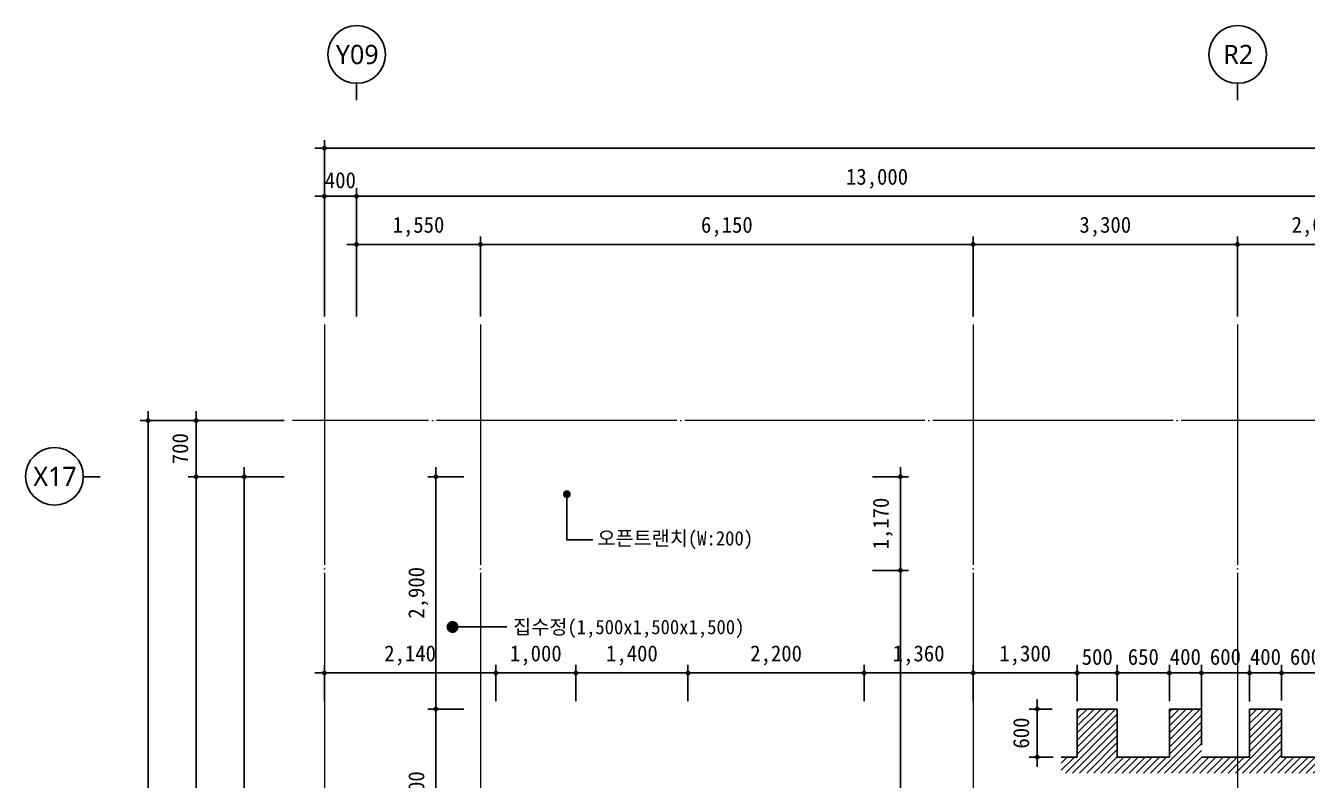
# Model space of a CAD drawing. Header units: inches. Extents: x 2004 to 150234, y 6875187 to 6994525.
# Drawn here: x 102229 to 118232, y 6985105 to 6994525 of the extents above; entities that cross this region are included whole.
import ezdxf
from ezdxf.enums import TextEntityAlignment as Align

# ---------------------------------------------------------------- set-up
doc = ezdxf.new("R2010")
doc.units = ezdxf.units.IN
doc.header["$MEASUREMENT"] = 0
doc.linetypes.add('CEN', pattern=[62, 60, -1, 0, -1])
doc.layers.get('0').update_dxf_attribs({"linetype": 'CONTINUOUS'})
for name, color, linetype, lineweight in [('A-AXIS-BUBL', 7, 'CONTINUOUS', 25), ('A-AXIS-LINE', 1, 'CEN', 15), ('A-DIMS', 7, 'CONTINUOUS', 25), ('A-MKXS-LEAD', 7, 'CONTINUOUS', 25), ('A-XXXX-SYMB', 7, 'CONTINUOUS', 25), ('A-XXXX-TXT2', 3, 'CONTINUOUS', 25)]:
    doc.layers.add(name, color=color, linetype=linetype, lineweight=lineweight)
doc.styles.add('HY울릉도L', font='H2GTRE.TTF')
doc.styles.add('돋움체', font='')
doc.styles.add('맑은고딕', font='malgun.ttf')
doc.styles.get('돋움체').set_extended_font_data('DotumChe')
doc.dimstyles.new('CDIM', dxfattribs={"dimtxt": 2, "dimasz": 0.6, "dimexe": 1, "dimexo": 1, "dimgap": 1, "dimtad": 1, "dimdec": 0, "dimrnd": 0.5, "dimzin": 0, "dimdsep": 32, "dimlunit": 6, "dimtxsty": 'HY울릉도L', "dimblk1": '_CIDOT', "dimblk2": '_CIDOT', "dimsah": 1, "dimcen": 4.5, "dimclrd": 2, "dimclre": 2, "dimclrt": 7, "dimadec": 0, "dimazin": 0, "dimtfac": 1, "dimtdec": 0, "dimtix": 1, "dimtmove": 2, "dimatfit": 1, "dimldrblk": '_CIDOT', "dimfxl": 1, "dimtolj": 1, "dimtzin": 0, "dimlwd": -1, "dimarcsym": 0})

# ---------------------------------------------------------------- blocks, each defined once
blk = doc.blocks.new('_CIDOT')
at = {"color": 0, "linetype": 'ByBlock'}
blk.add_line((2, 0), (-1, 0), dxfattribs=at)
at = {"color": 0, "linetype": 'ByBlock', "const_width": 0.5}
blk.add_lwpolyline([(-0.25, 0, 1), (0.25, 0, 1)], format="xyb", close=True, dxfattribs=at)
blk = doc.blocks.new('*D126')
at = {"layer": 'A-DIMS', "lineweight": -2, "transparency": 16777216}
for p, q in [((105459, 6989595), (103659, 6989595)), ((105459, 6972095), (103659, 6972095))]:
    blk.add_line(p, q, dxfattribs=at)
at = {"layer": 'A-DIMS', "transparency": 16777216}
blk.add_line((103759, 6972155), (103759, 6989535), dxfattribs=at)
at = {"layer": 'A-DIMS', "transparency": 16777216, "xscale": 60, "yscale": 60, "zscale": 60}
for p, rotation in [((103759, 6989595), 90), ((103759, 6972095), 270)]:
    blk.add_blockref('_CIDOT', p, dxfattribs=dict(at, rotation=rotation))
at = {"layer": 'A-DIMS', "color": 3, "transparency": 16777216, "insert": (103540, 6980845), "char_height": 200, "attachment_point": 5, "rotation": 90, "style": '돋움체'}
blk.add_mtext('\\A1;17,500', dxfattribs=at)
blk = doc.blocks.new('*D128')
at = {"layer": 'A-DIMS', "lineweight": -2, "transparency": 16777216}
for p, q in [((105459, 6988895), (104259, 6988895)), ((105459, 6977895), (104259, 6977895))]:
    blk.add_line(p, q, dxfattribs=at)
at = {"layer": 'A-DIMS', "transparency": 16777216}
blk.add_line((104359, 6988835), (104359, 6977955), dxfattribs=at)
at = {"layer": 'A-DIMS', "transparency": 16777216, "xscale": 60, "yscale": 60, "zscale": 60}
for p, rotation in [((104359, 6988895), 90), ((104359, 6977895), 270)]:
    blk.add_blockref('_CIDOT', p, dxfattribs=dict(at, rotation=rotation))
at = {"layer": 'A-DIMS', "color": 3, "transparency": 16777216, "insert": (104140, 6983395), "char_height": 200, "attachment_point": 5, "rotation": 90, "style": '돋움체'}
blk.add_mtext('\\A1;11,000', dxfattribs=at)
blk = doc.blocks.new('*D130')
at = {"layer": 'A-DIMS', "lineweight": -2, "transparency": 16777216}
for p, q in [((105459, 6988895), (104859, 6988895)), ((105459, 6979495), (104859, 6979495))]:
    blk.add_line(p, q, dxfattribs=at)
at = {"layer": 'A-DIMS', "transparency": 16777216}
blk.add_line((104959, 6988835), (104959, 6979555), dxfattribs=at)
at = {"layer": 'A-DIMS', "transparency": 16777216, "xscale": 60, "yscale": 60, "zscale": 60}
for p, rotation in [((104959, 6988895), 90), ((104959, 6979495), 270)]:
    blk.add_blockref('_CIDOT', p, dxfattribs=dict(at, rotation=rotation))
at = {"layer": 'A-DIMS', "color": 3, "transparency": 16777216, "insert": (104740, 6984195), "char_height": 200, "attachment_point": 5, "rotation": 90, "style": '돋움체'}
blk.add_mtext('\\A1;9,400', dxfattribs=at)
blk = doc.blocks.new('*D134')
at = {"layer": 'A-DIMS', "lineweight": -2, "transparency": 16777216}
for p, q in [((105959, 6990895), (105959, 6993095)), ((144059, 6990895), (144059, 6993095))]:
    blk.add_line(p, q, dxfattribs=at)
at = {"layer": 'A-DIMS', "transparency": 16777216}
blk.add_line((106019, 6992995), (143999, 6992995), dxfattribs=at)
at = {"layer": 'A-DIMS', "transparency": 16777216, "xscale": 60, "yscale": 60, "zscale": 60, "rotation": 180}
blk.add_blockref('_CIDOT', (105959, 6992995), dxfattribs=at)
at = {"layer": 'A-DIMS', "transparency": 16777216, "xscale": 60, "yscale": 60, "zscale": 60}
blk.add_blockref('_CIDOT', (144059, 6992995), dxfattribs=at)
at = {"layer": 'A-DIMS', "color": 3, "transparency": 16777216, "insert": (125009, 6993214), "char_height": 200, "attachment_point": 5, "style": '돋움체'}
blk.add_mtext('\\A1;38,100', dxfattribs=at)
blk = doc.blocks.new('*D131')
at = {"layer": 'A-DIMS', "transparency": 16777216}
for p, q in [((105899, 6992395), (105839, 6992395)), ((105959, 6992395), (106359, 6992395)), ((106419, 6992395), (106479, 6992395))]:
    blk.add_line(p, q, dxfattribs=at)
at = {"layer": 'A-DIMS', "lineweight": -2, "transparency": 16777216}
for p, q in [((105959, 6990895), (105959, 6992495)), ((106359, 6990895), (106359, 6992495))]:
    blk.add_line(p, q, dxfattribs=at)
at = {"layer": 'A-DIMS', "transparency": 16777216, "xscale": 60, "yscale": 60, "zscale": 60}
blk.add_blockref('_CIDOT', (105959, 6992395), dxfattribs=at)
at = {"layer": 'A-DIMS', "transparency": 16777216, "xscale": 60, "yscale": 60, "zscale": 60, "rotation": 180}
blk.add_blockref('_CIDOT', (106359, 6992395), dxfattribs=at)
at = {"layer": 'A-DIMS', "color": 3, "transparency": 16777216, "insert": (106159, 6992595), "char_height": 200, "attachment_point": 5, "style": '돋움체'}
blk.add_mtext('\\A1;400', dxfattribs=at)
blk = doc.blocks.new('*D132')
at = {"layer": 'A-DIMS', "lineweight": -2, "transparency": 16777216}
for p, q in [((117359, 6990895), (117359, 6991895)), ((119359, 6990895), (119359, 6991895))]:
    blk.add_line(p, q, dxfattribs=at)
at = {"layer": 'A-DIMS', "transparency": 16777216}
blk.add_line((117419, 6991795), (119299, 6991795), dxfattribs=at)
at = {"layer": 'A-DIMS', "transparency": 16777216, "xscale": 60, "yscale": 60, "zscale": 60, "rotation": 180}
blk.add_blockref('_CIDOT', (117359, 6991795), dxfattribs=at)
at = {"layer": 'A-DIMS', "transparency": 16777216, "xscale": 60, "yscale": 60, "zscale": 60}
blk.add_blockref('_CIDOT', (119359, 6991795), dxfattribs=at)
at = {"layer": 'A-DIMS', "color": 3, "transparency": 16777216, "insert": (118359, 6992014), "char_height": 200, "attachment_point": 5, "style": '돋움체'}
blk.add_mtext('\\A1;2,000', dxfattribs=at)
blk = doc.blocks.new('*D133')
at = {"layer": 'A-DIMS', "lineweight": -2, "transparency": 16777216}
for p, q in [((106359, 6990895), (106359, 6992495)), ((119359, 6990895), (119359, 6992495))]:
    blk.add_line(p, q, dxfattribs=at)
at = {"layer": 'A-DIMS', "transparency": 16777216}
blk.add_line((119299, 6992395), (106419, 6992395), dxfattribs=at)
at = {"layer": 'A-DIMS', "transparency": 16777216, "xscale": 60, "yscale": 60, "zscale": 60, "rotation": 180}
blk.add_blockref('_CIDOT', (106359, 6992395), dxfattribs=at)
at = {"layer": 'A-DIMS', "transparency": 16777216, "xscale": 60, "yscale": 60, "zscale": 60}
blk.add_blockref('_CIDOT', (119359, 6992395), dxfattribs=at)
at = {"layer": 'A-DIMS', "color": 3, "transparency": 16777216, "insert": (112859, 6992614), "char_height": 200, "attachment_point": 5, "style": '돋움체'}
blk.add_mtext('\\A1;13,000', dxfattribs=at)
blk = doc.blocks.new('*D143')
at = {"layer": 'A-DIMS', "lineweight": -2, "transparency": 16777216}
for p, q in [((114059, 6990895), (114059, 6991895)), ((117359, 6990895), (117359, 6991895))]:
    blk.add_line(p, q, dxfattribs=at)
at = {"layer": 'A-DIMS', "transparency": 16777216}
blk.add_line((117299, 6991795), (114119, 6991795), dxfattribs=at)
at = {"layer": 'A-DIMS', "transparency": 16777216, "xscale": 60, "yscale": 60, "zscale": 60, "rotation": 180}
blk.add_blockref('_CIDOT', (114059, 6991795), dxfattribs=at)
at = {"layer": 'A-DIMS', "transparency": 16777216, "xscale": 60, "yscale": 60, "zscale": 60}
blk.add_blockref('_CIDOT', (117359, 6991795), dxfattribs=at)
at = {"layer": 'A-DIMS', "color": 3, "transparency": 16777216, "insert": (115709, 6992014), "char_height": 200, "attachment_point": 5, "style": '돋움체'}
blk.add_mtext('\\A1;3,300', dxfattribs=at)
blk = doc.blocks.new('*D144')
at = {"layer": 'A-DIMS', "lineweight": -2, "transparency": 16777216}
for p, q in [((107909, 6990895), (107909, 6991895)), ((114059, 6990895), (114059, 6991895))]:
    blk.add_line(p, q, dxfattribs=at)
at = {"layer": 'A-DIMS', "transparency": 16777216}
blk.add_line((107969, 6991795), (113999, 6991795), dxfattribs=at)
at = {"layer": 'A-DIMS', "transparency": 16777216, "xscale": 60, "yscale": 60, "zscale": 60, "rotation": 180}
blk.add_blockref('_CIDOT', (107909, 6991795), dxfattribs=at)
at = {"layer": 'A-DIMS', "transparency": 16777216, "xscale": 60, "yscale": 60, "zscale": 60}
blk.add_blockref('_CIDOT', (114059, 6991795), dxfattribs=at)
at = {"layer": 'A-DIMS', "color": 3, "transparency": 16777216, "insert": (110984, 6992014), "char_height": 200, "attachment_point": 5, "style": '돋움체'}
blk.add_mtext('\\A1;6,150', dxfattribs=at)
blk = doc.blocks.new('*D145')
at = {"layer": 'A-DIMS', "lineweight": -2, "transparency": 16777216}
for p, q in [((106359, 6990895), (106359, 6991895)), ((107909, 6990895), (107909, 6991895))]:
    blk.add_line(p, q, dxfattribs=at)
at = {"layer": 'A-DIMS', "transparency": 16777216}
blk.add_line((107849, 6991795), (106419, 6991795), dxfattribs=at)
at = {"layer": 'A-DIMS', "transparency": 16777216, "xscale": 60, "yscale": 60, "zscale": 60, "rotation": 180}
blk.add_blockref('_CIDOT', (106359, 6991795), dxfattribs=at)
at = {"layer": 'A-DIMS', "transparency": 16777216, "xscale": 60, "yscale": 60, "zscale": 60}
blk.add_blockref('_CIDOT', (107909, 6991795), dxfattribs=at)
at = {"layer": 'A-DIMS', "color": 3, "transparency": 16777216, "insert": (107134, 6992014), "char_height": 200, "attachment_point": 5, "style": '돋움체'}
blk.add_mtext('\\A1;1,550', dxfattribs=at)
blk = doc.blocks.new('*D146')
at = {"layer": 'A-DIMS', "lineweight": -2, "transparency": 16777216}
for p, q in [((105459, 6989595), (104259, 6989595)), ((105459, 6988895), (104259, 6988895))]:
    blk.add_line(p, q, dxfattribs=at)
at = {"layer": 'A-DIMS', "transparency": 16777216}
blk.add_line((104359, 6988955), (104359, 6989535), dxfattribs=at)
at = {"layer": 'A-DIMS', "transparency": 16777216, "xscale": 60, "yscale": 60, "zscale": 60}
for p, rotation in [((104359, 6989595), 90), ((104359, 6988895), 270)]:
    blk.add_blockref('_CIDOT', p, dxfattribs=dict(at, rotation=rotation))
at = {"layer": 'A-DIMS', "color": 3, "transparency": 16777216, "insert": (104159, 6989245), "char_height": 200, "attachment_point": 5, "rotation": 90, "style": '돋움체'}
blk.add_mtext('\\A1;700', dxfattribs=at)
blk = doc.blocks.new('*D157')
at = {"layer": 'A-DIMS', "lineweight": -2, "transparency": 16777216}
for p, q in [((107701, 6985995), (107251, 6985995)), ((107701, 6983795), (107251, 6983795))]:
    blk.add_line(p, q, dxfattribs=at)
at = {"layer": 'A-DIMS', "transparency": 16777216}
blk.add_line((107351, 6985935), (107351, 6983855), dxfattribs=at)
at = {"layer": 'A-DIMS', "transparency": 16777216, "xscale": 60, "yscale": 60, "zscale": 60}
for p, rotation in [((107351, 6985995), 90), ((107351, 6983795), 270)]:
    blk.add_blockref('_CIDOT', p, dxfattribs=dict(at, rotation=rotation))
at = {"layer": 'A-DIMS', "color": 3, "transparency": 16777216, "insert": (107132, 6984895), "char_height": 200, "attachment_point": 5, "rotation": 90, "style": '돋움체'}
blk.add_mtext('\\A1;2,200', dxfattribs=at)
blk = doc.blocks.new('*D158')
at = {"layer": 'A-DIMS', "lineweight": -2, "transparency": 16777216}
for p, q in [((107701, 6988895), (107251, 6988895)), ((107701, 6985995), (107251, 6985995))]:
    blk.add_line(p, q, dxfattribs=at)
at = {"layer": 'A-DIMS', "transparency": 16777216}
blk.add_line((107351, 6986055), (107351, 6988835), dxfattribs=at)
at = {"layer": 'A-DIMS', "transparency": 16777216, "xscale": 60, "yscale": 60, "zscale": 60}
for p, rotation in [((107351, 6988895), 90), ((107351, 6985995), 270)]:
    blk.add_blockref('_CIDOT', p, dxfattribs=dict(at, rotation=rotation))
at = {"layer": 'A-DIMS', "color": 3, "transparency": 16777216, "insert": (107132, 6987445), "char_height": 200, "attachment_point": 5, "rotation": 90, "style": '돋움체'}
blk.add_mtext('\\A1;2,900', dxfattribs=at)
blk = doc.blocks.new('*D160')
at = {"layer": 'A-DIMS', "lineweight": -2, "transparency": 16777216}
for p, q in [((110499, 6986095), (110499, 6986545)), ((112699, 6986095), (112699, 6986545))]:
    blk.add_line(p, q, dxfattribs=at)
at = {"layer": 'A-DIMS', "transparency": 16777216}
blk.add_line((110559, 6986445), (112639, 6986445), dxfattribs=at)
at = {"layer": 'A-DIMS', "transparency": 16777216, "xscale": 60, "yscale": 60, "zscale": 60, "rotation": 180}
blk.add_blockref('_CIDOT', (110499, 6986445), dxfattribs=at)
at = {"layer": 'A-DIMS', "transparency": 16777216, "xscale": 60, "yscale": 60, "zscale": 60}
blk.add_blockref('_CIDOT', (112699, 6986445), dxfattribs=at)
at = {"layer": 'A-DIMS', "color": 3, "transparency": 16777216, "insert": (111599, 6986664), "char_height": 200, "attachment_point": 5, "style": '돋움체'}
blk.add_mtext('\\A1;2,200', dxfattribs=at)
blk = doc.blocks.new('*D161')
at = {"layer": 'A-DIMS', "lineweight": -2, "transparency": 16777216}
for p, q in [((112699, 6986095), (112699, 6986545)), ((114059, 6986095), (114059, 6986545))]:
    blk.add_line(p, q, dxfattribs=at)
at = {"layer": 'A-DIMS', "transparency": 16777216}
blk.add_line((113999, 6986445), (112759, 6986445), dxfattribs=at)
at = {"layer": 'A-DIMS', "transparency": 16777216, "xscale": 60, "yscale": 60, "zscale": 60, "rotation": 180}
blk.add_blockref('_CIDOT', (112699, 6986445), dxfattribs=at)
at = {"layer": 'A-DIMS', "transparency": 16777216, "xscale": 60, "yscale": 60, "zscale": 60}
blk.add_blockref('_CIDOT', (114059, 6986445), dxfattribs=at)
at = {"layer": 'A-DIMS', "color": 3, "transparency": 16777216, "insert": (113379, 6986664), "char_height": 200, "attachment_point": 5, "style": '돋움체'}
blk.add_mtext('\\A1;1,360', dxfattribs=at)
blk = doc.blocks.new('*D159')
at = {"layer": 'A-DIMS', "lineweight": -2, "transparency": 16777216}
for p, q in [((109099, 6986095), (109099, 6986545)), ((110499, 6986095), (110499, 6986545))]:
    blk.add_line(p, q, dxfattribs=at)
at = {"layer": 'A-DIMS', "transparency": 16777216}
blk.add_line((110439, 6986445), (109159, 6986445), dxfattribs=at)
at = {"layer": 'A-DIMS', "transparency": 16777216, "xscale": 60, "yscale": 60, "zscale": 60, "rotation": 180}
blk.add_blockref('_CIDOT', (109099, 6986445), dxfattribs=at)
at = {"layer": 'A-DIMS', "transparency": 16777216, "xscale": 60, "yscale": 60, "zscale": 60}
blk.add_blockref('_CIDOT', (110499, 6986445), dxfattribs=at)
at = {"layer": 'A-DIMS', "color": 3, "transparency": 16777216, "insert": (109799, 6986664), "char_height": 200, "attachment_point": 5, "style": '돋움체'}
blk.add_mtext('\\A1;1,400', dxfattribs=at)
blk = doc.blocks.new('*D162')
at = {"layer": 'A-DIMS', "lineweight": -2, "transparency": 16777216}
for p, q in [((108099, 6986095), (108099, 6986545)), ((109099, 6986095), (109099, 6986545))]:
    blk.add_line(p, q, dxfattribs=at)
at = {"layer": 'A-DIMS', "transparency": 16777216}
blk.add_line((108159, 6986445), (109039, 6986445), dxfattribs=at)
at = {"layer": 'A-DIMS', "transparency": 16777216, "xscale": 60, "yscale": 60, "zscale": 60, "rotation": 180}
blk.add_blockref('_CIDOT', (108099, 6986445), dxfattribs=at)
at = {"layer": 'A-DIMS', "transparency": 16777216, "xscale": 60, "yscale": 60, "zscale": 60}
blk.add_blockref('_CIDOT', (109099, 6986445), dxfattribs=at)
at = {"layer": 'A-DIMS', "color": 3, "transparency": 16777216, "insert": (108599, 6986664), "char_height": 200, "attachment_point": 5, "style": '돋움체'}
blk.add_mtext('\\A1;1,000', dxfattribs=at)
blk = doc.blocks.new('*D163')
at = {"layer": 'A-DIMS', "lineweight": -2, "transparency": 16777216}
for p, q in [((105959, 6986095), (105959, 6986545)), ((108099, 6986095), (108099, 6986545))]:
    blk.add_line(p, q, dxfattribs=at)
at = {"layer": 'A-DIMS', "transparency": 16777216}
blk.add_line((108039, 6986445), (106019, 6986445), dxfattribs=at)
at = {"layer": 'A-DIMS', "transparency": 16777216, "xscale": 60, "yscale": 60, "zscale": 60, "rotation": 180}
blk.add_blockref('_CIDOT', (105959, 6986445), dxfattribs=at)
at = {"layer": 'A-DIMS', "transparency": 16777216, "xscale": 60, "yscale": 60, "zscale": 60}
blk.add_blockref('_CIDOT', (108099, 6986445), dxfattribs=at)
at = {"layer": 'A-DIMS', "color": 3, "transparency": 16777216, "insert": (107029, 6986664), "char_height": 200, "attachment_point": 5, "style": '돋움체'}
blk.add_mtext('\\A1;2,140', dxfattribs=at)
blk = doc.blocks.new('*D165')
at = {"layer": 'A-DIMS', "lineweight": -2, "transparency": 16777216}
for p, q in [((112801, 6987725), (113251, 6987725)), ((112801, 6981425), (113251, 6981425))]:
    blk.add_line(p, q, dxfattribs=at)
at = {"layer": 'A-DIMS', "transparency": 16777216}
blk.add_line((113151, 6981485), (113151, 6987665), dxfattribs=at)
at = {"layer": 'A-DIMS', "transparency": 16777216, "xscale": 60, "yscale": 60, "zscale": 60}
for p, rotation in [((113151, 6987725), 90), ((113151, 6981425), 270)]:
    blk.add_blockref('_CIDOT', p, dxfattribs=dict(at, rotation=rotation))
at = {"layer": 'A-DIMS', "color": 3, "transparency": 16777216, "insert": (112932, 6984575), "char_height": 200, "attachment_point": 5, "rotation": 90, "style": '돋움체'}
blk.add_mtext('\\A1;6,300', dxfattribs=at)
blk = doc.blocks.new('*D166')
at = {"layer": 'A-DIMS', "lineweight": -2, "transparency": 16777216}
for p, q in [((112801, 6988895), (113251, 6988895)), ((112801, 6987725), (113251, 6987725))]:
    blk.add_line(p, q, dxfattribs=at)
at = {"layer": 'A-DIMS', "transparency": 16777216}
blk.add_line((113151, 6988835), (113151, 6987785), dxfattribs=at)
at = {"layer": 'A-DIMS', "transparency": 16777216, "xscale": 60, "yscale": 60, "zscale": 60}
for p, rotation in [((113151, 6988895), 90), ((113151, 6987725), 270)]:
    blk.add_blockref('_CIDOT', p, dxfattribs=dict(at, rotation=rotation))
at = {"layer": 'A-DIMS', "color": 3, "transparency": 16777216, "insert": (112932, 6988310), "char_height": 200, "attachment_point": 5, "rotation": 90, "style": '돋움체'}
blk.add_mtext('\\A1;1,170', dxfattribs=at)
blk = doc.blocks.new('*D205')
at = {"layer": 'A-DIMS', "transparency": 16777216}
for p, q in [((115299, 6986445), (115239, 6986445)), ((115359, 6986445), (115859, 6986445)), ((115919, 6986445), (115979, 6986445))]:
    blk.add_line(p, q, dxfattribs=at)
at = {"layer": 'A-DIMS', "lineweight": -2, "transparency": 16777216}
for p, q in [((115359, 6986095), (115359, 6986545)), ((115859, 6986095), (115859, 6986545))]:
    blk.add_line(p, q, dxfattribs=at)
at = {"layer": 'A-DIMS', "transparency": 16777216, "xscale": 60, "yscale": 60, "zscale": 60}
blk.add_blockref('_CIDOT', (115359, 6986445), dxfattribs=at)
at = {"layer": 'A-DIMS', "transparency": 16777216, "xscale": 60, "yscale": 60, "zscale": 60, "rotation": 180}
blk.add_blockref('_CIDOT', (115859, 6986445), dxfattribs=at)
at = {"layer": 'A-DIMS', "color": 3, "transparency": 16777216, "insert": (115609, 6986645), "char_height": 200, "attachment_point": 5, "style": '돋움체'}
blk.add_mtext('\\A1;500', dxfattribs=at)
blk = doc.blocks.new('*D206')
at = {"layer": 'A-DIMS', "lineweight": -2, "transparency": 16777216}
for p, q in [((114059, 6986095), (114059, 6986545)), ((115359, 6986095), (115359, 6986545))]:
    blk.add_line(p, q, dxfattribs=at)
at = {"layer": 'A-DIMS', "transparency": 16777216}
blk.add_line((115299, 6986445), (114119, 6986445), dxfattribs=at)
at = {"layer": 'A-DIMS', "transparency": 16777216, "xscale": 60, "yscale": 60, "zscale": 60, "rotation": 180}
blk.add_blockref('_CIDOT', (114059, 6986445), dxfattribs=at)
at = {"layer": 'A-DIMS', "transparency": 16777216, "xscale": 60, "yscale": 60, "zscale": 60}
blk.add_blockref('_CIDOT', (115359, 6986445), dxfattribs=at)
at = {"layer": 'A-DIMS', "color": 3, "transparency": 16777216, "insert": (114709, 6986664), "char_height": 200, "attachment_point": 5, "style": '돋움체'}
blk.add_mtext('\\A1;1,300', dxfattribs=at)
blk = doc.blocks.new('*D302')
at = {"layer": 'A-DIMS', "lineweight": -2, "transparency": 16777216}
for p, q in [((115859, 6986095), (115859, 6986545)), ((116509, 6986095), (116509, 6986545))]:
    blk.add_line(p, q, dxfattribs=at)
at = {"layer": 'A-DIMS', "transparency": 16777216}
blk.add_line((116449, 6986445), (115919, 6986445), dxfattribs=at)
at = {"layer": 'A-DIMS', "transparency": 16777216, "xscale": 60, "yscale": 60, "zscale": 60, "rotation": 180}
blk.add_blockref('_CIDOT', (115859, 6986445), dxfattribs=at)
at = {"layer": 'A-DIMS', "transparency": 16777216, "xscale": 60, "yscale": 60, "zscale": 60}
blk.add_blockref('_CIDOT', (116509, 6986445), dxfattribs=at)
at = {"layer": 'A-DIMS', "color": 3, "transparency": 16777216, "insert": (116184, 6986645), "char_height": 200, "attachment_point": 5, "style": '돋움체'}
blk.add_mtext('\\A1;650', dxfattribs=at)
blk = doc.blocks.new('*D303')
at = {"layer": 'A-DIMS', "transparency": 16777216}
for p, q in [((116449, 6986445), (116389, 6986445)), ((116509, 6986445), (116909, 6986445)), ((116969, 6986445), (117029, 6986445))]:
    blk.add_line(p, q, dxfattribs=at)
at = {"layer": 'A-DIMS', "lineweight": -2, "transparency": 16777216}
for p, q in [((116509, 6986095), (116509, 6986545)), ((116909, 6986095), (116909, 6986545))]:
    blk.add_line(p, q, dxfattribs=at)
at = {"layer": 'A-DIMS', "transparency": 16777216, "xscale": 60, "yscale": 60, "zscale": 60}
blk.add_blockref('_CIDOT', (116509, 6986445), dxfattribs=at)
at = {"layer": 'A-DIMS', "transparency": 16777216, "xscale": 60, "yscale": 60, "zscale": 60, "rotation": 180}
blk.add_blockref('_CIDOT', (116909, 6986445), dxfattribs=at)
at = {"layer": 'A-DIMS', "color": 3, "transparency": 16777216, "insert": (116709, 6986645), "char_height": 200, "attachment_point": 5, "style": '돋움체'}
blk.add_mtext('\\A1;400', dxfattribs=at)
blk = doc.blocks.new('*D330')
at = {"layer": 'A-DIMS', "lineweight": -2, "transparency": 16777216}
for p, q in [((116909, 6986095), (116909, 6986545)), ((117509, 6986091), (117509, 6986545))]:
    blk.add_line(p, q, dxfattribs=at)
at = {"layer": 'A-DIMS', "transparency": 16777216}
blk.add_line((117449, 6986445), (116969, 6986445), dxfattribs=at)
at = {"layer": 'A-DIMS', "transparency": 16777216, "xscale": 60, "yscale": 60, "zscale": 60, "rotation": 180}
blk.add_blockref('_CIDOT', (116909, 6986445), dxfattribs=at)
at = {"layer": 'A-DIMS', "transparency": 16777216, "xscale": 60, "yscale": 60, "zscale": 60}
blk.add_blockref('_CIDOT', (117509, 6986445), dxfattribs=at)
at = {"layer": 'A-DIMS', "color": 3, "transparency": 16777216, "insert": (117209, 6986645), "char_height": 200, "attachment_point": 5, "style": '돋움체'}
blk.add_mtext('\\A1;600', dxfattribs=at)
blk = doc.blocks.new('*D331')
at = {"layer": 'A-DIMS', "transparency": 16777216}
for p, q in [((117449, 6986445), (117389, 6986445)), ((117509, 6986445), (117909, 6986445)), ((117969, 6986445), (118029, 6986445))]:
    blk.add_line(p, q, dxfattribs=at)
at = {"layer": 'A-DIMS', "lineweight": -2, "transparency": 16777216}
for p, q in [((117509, 6986091), (117509, 6986545)), ((117909, 6986102), (117909, 6986545))]:
    blk.add_line(p, q, dxfattribs=at)
at = {"layer": 'A-DIMS', "transparency": 16777216, "xscale": 60, "yscale": 60, "zscale": 60}
blk.add_blockref('_CIDOT', (117509, 6986445), dxfattribs=at)
at = {"layer": 'A-DIMS', "transparency": 16777216, "xscale": 60, "yscale": 60, "zscale": 60, "rotation": 180}
blk.add_blockref('_CIDOT', (117909, 6986445), dxfattribs=at)
at = {"layer": 'A-DIMS', "color": 3, "transparency": 16777216, "insert": (117709, 6986645), "char_height": 200, "attachment_point": 5, "style": '돋움체'}
blk.add_mtext('\\A1;400', dxfattribs=at)
blk = doc.blocks.new('*D332')
at = {"layer": 'A-DIMS', "lineweight": -2, "transparency": 16777216}
for p, q in [((117909, 6986109), (117909, 6986545)), ((118509, 6986091), (118509, 6986545))]:
    blk.add_line(p, q, dxfattribs=at)
at = {"layer": 'A-DIMS', "transparency": 16777216}
blk.add_line((118449, 6986445), (117969, 6986445), dxfattribs=at)
at = {"layer": 'A-DIMS', "transparency": 16777216, "xscale": 60, "yscale": 60, "zscale": 60, "rotation": 180}
blk.add_blockref('_CIDOT', (117909, 6986445), dxfattribs=at)
at = {"layer": 'A-DIMS', "transparency": 16777216, "xscale": 60, "yscale": 60, "zscale": 60}
blk.add_blockref('_CIDOT', (118509, 6986445), dxfattribs=at)
at = {"layer": 'A-DIMS', "color": 3, "transparency": 16777216, "insert": (118209, 6986645), "char_height": 200, "attachment_point": 5, "style": '돋움체'}
blk.add_mtext('\\A1;600', dxfattribs=at)
blk = doc.blocks.new('*D353')
at = {"layer": 'A-DIMS', "lineweight": -2, "transparency": 16777216}
for p, q in [((115047, 6985995), (114760, 6985995)), ((115059, 6985395), (114760, 6985395))]:
    blk.add_line(p, q, dxfattribs=at)
at = {"layer": 'A-DIMS', "transparency": 16777216}
blk.add_line((114860, 6985455), (114860, 6985935), dxfattribs=at)
at = {"layer": 'A-DIMS', "transparency": 16777216, "xscale": 60, "yscale": 60, "zscale": 60}
for p, rotation in [((114860, 6985995), 90), ((114860, 6985395), 270)]:
    blk.add_blockref('_CIDOT', p, dxfattribs=dict(at, rotation=rotation))
at = {"layer": 'A-DIMS', "color": 3, "transparency": 16777216, "insert": (114660, 6985695), "char_height": 200, "attachment_point": 5, "rotation": 90, "style": '돋움체'}
blk.add_mtext('\\A1;600', dxfattribs=at)

msp = doc.modelspace()

# ---------------------------------------------------------------- hatches: boundary and pattern name
at = {"layer": 'A-XXXX-SYMB'}
h = msp.add_hatch(dxfattribs=at)
h.set_pattern_fill('ANSI31', color=8, scale=500)
h.set_pattern_definition([(45, (0, 6960758.12), (-44.194174, 44.194174), [])])
h.paths.add_polyline_path([(115159, 6985195.3), (115159, 6985395.3), (115359, 6985395.3), (115359, 6985995.3), (115859, 6985995.3), (115859, 6985395.3), (116509, 6985395.3), (116509, 6985995.3), (116909, 6985995.3), (116909, 6985395.3), (117509, 6985395.3), (117509, 6985995.3), (117909, 6985995.3), (117909, 6985395.3), (118509, 6985395.3), (118509, 6985995.3), (118909, 6985995.3), (118909, 6985395.3), (119509, 6985395.3), (119509, 6985995.3), (119909, 6985995.3), (119909, 6985395.3), (120509, 6985395.3), (120509, 6985995.3), (120909, 6985995.3), (120909, 6985395.3), (121509, 6985395.3), (121509, 6985995.3), (121909, 6985995.3), (121909, 6985395.3), (122509, 6985395.3), (122509, 6985995.3), (122909, 6985995.3), (122909, 6985395.3), (123509, 6985395.3), (123509, 6985995.3), (123909, 6985995.3), (123909, 6985395.3), (124509, 6985395.3), (124509, 6985995.3), (124909, 6985995.3), (124909, 6985395.3), (125359, 6985395.3), (125359, 6985995.3), (125859, 6985995.3), (125859, 6985395.3), (126509, 6985395.3), (126509, 6985995.3), (126909, 6985995.3), (126909, 6985395.3), (127509, 6985395.3), (127509, 6985995.3), (127909, 6985995.3), (127909, 6985395.3), (128509, 6985395.3), (128509, 6985995.3), (128909, 6985995.3), (128909, 6985395.3), (129509, 6985395.3), (129509, 6985995.3), (129909, 6985995.3), (129909, 6985395.3), (130509, 6985395.3), (130509, 6985995.3), (130909, 6985995.3), (130909, 6985395.3), (131509, 6985395.3), (131509, 6985995.3), (131909, 6985995.3), (131909, 6985395.3), (132509, 6985395.3), (132509, 6985995.3), (132909, 6985995.3), (132909, 6985395.3), (133509, 6985395.3), (133509, 6985995.3), (133909, 6985995.3), (133909, 6985395.3), (134509, 6985395.3), (134509, 6985995.3), (134909, 6985995.3), (134909, 6985395.3), (135509, 6985395.3), (135509, 6985995.3), (135909, 6985995.3), (135909, 6985395.3), (136509, 6985395.3), (136509, 6985995.3), (136909, 6985995.3), (136909, 6985395.3), (137509, 6985395.3), (137509, 6985995.3), (137909, 6985995.3), (137909, 6985395.3), (138509, 6985395.3), (138509, 6985995.3), (138909, 6985995.3), (138909, 6985395.3), (139559, 6985395.3), (139559, 6985995.3), (140059, 6985995.3), (140059, 6985395.3), (140259, 6985395.3), (140259, 6985195.3)])

# ---------------------------------------------------------------- linework, layer by layer
msp.add_lwpolyline([(109311.9, 6988104.9), (108986.2, 6988104.9), (108986.2, 6988706.6)])
at = {"layer": 'A-AXIS-BUBL', "ltscale": 0.2}
for p, q in [((106359, 6993595.3), (106359, 6993805.3)), ((117359, 6993595.3), (117359, 6993805.3)), ((103159, 6988895.3), (102949, 6988895.3))]:
    msp.add_line(p, q, dxfattribs=at)
for centre in [(106362.5, 6994165.3), (117362.5, 6994165.3), (102589, 6988898.8)]:
    msp.add_circle(centre, 360, dxfattribs=at)
at = {"layer": 'A-AXIS-LINE', "ltscale": 50}
for p, q in [((105959, 6990795.3), (105959, 6969595.3)), ((107909, 6990795.3), (107909, 6969595.3)), ((114059, 6990795.3), (114059, 6969595.3)), ((117359, 6990795.3), (117359, 6969595.3)), ((144459, 6989595.3), (105559, 6989595.3))]:
    msp.add_line(p, q, dxfattribs=at)
at = {"layer": 'A-MKXS-LEAD'}
msp.add_line((107559, 6987019.2), (108236.9, 6987019.2), dxfattribs=at)
for points, const_width in [([(108961.3, 6988674.7, -1), (109011.1, 6988679.6, -1)], 48), ([(107521.5, 6987019.2, -1), (107596.5, 6987019.2, -1)], 75)]:
    msp.add_lwpolyline(points, format="xyb", close=True, dxfattribs=dict(at, const_width=const_width))
at = {"layer": 'A-XXXX-SYMB'}
for points in [[(116909, 6986142.1), (116909, 6985542.1)], [(115359, 6985995.3), (115359, 6985395.3)], [(115859, 6985995.3), (115359, 6985995.3)], [(115859, 6985395.3), (115859, 6985995.3)], [(116509, 6985395.3), (116509, 6985995.3)], [(116909, 6985995.3), (116509, 6985995.3)], [(117509, 6985395.3), (117509, 6985995.3)], [(117909, 6985995.3), (117509, 6985995.3)], [(117909, 6985995.3), (117909, 6985395.3)], [(115359, 6985395.3), (115159, 6985395.3)], [(116509, 6985395.3), (115859, 6985395.3)], [(117509, 6985395.3), (116909, 6985395.3)], [(118509, 6985395.3), (117909, 6985395.3)]]:
    msp.add_lwpolyline(points, dxfattribs=at)

# ---------------------------------------------------------------- texts
at = {"layer": 'A-XXXX-TXT2', "ltscale": 0.2, "style": '맑은고딕'}
for s, p in [('Y09', (106369.2, 6994165.5)), ('R2', (117369.2, 6994165.5)), ('X17', (102595.7, 6988899))]:
    msp.add_text(s, height=240, dxfattribs=at).set_placement(p, align=Align.MIDDLE_CENTER)
at = {"layer": 'A-XXXX-TXT2', "style": '돋움체'}
for s, p in [('오픈트랜치(W:200)', (109368.3, 6988126.4)), ('집수정(1,500x1,500x1,500)', (108315.8, 6987019.2))]:
    msp.add_text(s, height=180, dxfattribs=at).set_placement(p, align=Align.MIDDLE_LEFT)

# ---------------------------------------------------------------- dimensions: what is measured, and where the dimension line sits
at = {"layer": 'A-DIMS'}
for base, p1, p2, picture, middle in [((144059, 6992995.3), (105959, 6990795.3), (144059, 6990795.3), '*D134', (125009, 6993214.3)), ((106359, 6992395.3), (105959, 6990795.3), (106359, 6990795.3), '*D131', (106159, 6992595.4)), ((106359, 6991795.3), (107909, 6990795.3), (106359, 6990795.3), '*D145', (107134, 6992014.3)), ((114059, 6991795.3), (117359, 6990795.3), (114059, 6990795.3), '*D143', (115709, 6992014.3)), ((109099, 6986445.3), (108099, 6985995.3), (109099, 6985995.3), '*D162', (108599, 6986664.3)), ((112699, 6986445.3), (110499, 6985995.3), (112699, 6985995.3), '*D160', (111599, 6986664.3)), ((115859, 6986445.3), (115359, 6985995.3), (115859, 6985995.3), '*D205', (115609, 6986645.4)), ((116909, 6986445.3), (116509, 6985995.3), (116909, 6985995.3), '*D303', (116709, 6986645.4)), ((117909, 6986445.3), (117509, 6985991.3), (117909, 6986002), '*D331', (117709, 6986645.4))]:
    dim = msp.add_linear_dim(base=base, p1=p1, p2=p2, dimstyle='CDIM', override={"dimscale": 100, "dimtxsty": '돋움체', "dimclrd": 256, "dimclre": 256, "dimclrt": 3}, dxfattribs=at)
    dim.commit()
    dim.dimension.update_dxf_attribs({"geometry": picture, "text_midpoint": middle})
for base, p1, p2, angle, picture, middle in [((106359, 6992395.3), (119359, 6990795.3), (106359, 6990795.3), 180, '*D133', (112859, 6992614.3)), ((114059, 6991795.3), (107909, 6990795.3), (114059, 6990795.3), 180, '*D144', (110984, 6992014.3)), ((119359, 6991795.3), (117359, 6990795.3), (119359, 6990795.3), 180, '*D132', (118359, 6992014.3)), ((103759, 6989595.3), (105559, 6972095.3), (105559, 6989595.3), 90, '*D126', (103540, 6980845.3)), ((104359, 6989595.3), (105559, 6988895.3), (105559, 6989595.3), 90, '*D146', (104158.9, 6989245.3)), ((104359, 6977895.3), (105559, 6988895.3), (105559, 6977895.3), 270, '*D128', (104140, 6983395.3)), ((104959, 6979495.3), (105559, 6988895.3), (105559, 6979495.3), 270, '*D130', (104740, 6984195.3)), ((107350.6, 6988895.3), (107800.6, 6985995.3), (107800.6, 6988895.3), 90, '*D158', (107131.6, 6987445.3)), ((113150.6, 6987725.3), (112700.6, 6988895.3), (112700.6, 6987725.3), 270, '*D166', (112931.6, 6988310.3)), ((113150.6, 6987725.3), (112700.6, 6981425.3), (112700.6, 6987725.3), 90, '*D165', (112931.6, 6984575.3)), ((105959, 6986445.3), (108099, 6985995.3), (105959, 6985995.3), 180, '*D163', (107029, 6986664.3)), ((109099, 6986445.3), (110499, 6985995.3), (109099, 6985995.3), 180, '*D159', (109799, 6986664.3)), ((112699, 6986445.3), (114059, 6985995.3), (112699, 6985995.3), 180, '*D161', (113379, 6986664.3)), ((114059, 6986445.3), (115359, 6985995.3), (114059, 6985995.3), 180, '*D206', (114709, 6986664.3)), ((115859, 6986445.3), (116509, 6985995.3), (115859, 6985995.3), 180, '*D302', (116184, 6986645.4)), ((116909, 6986445.3), (117509, 6985991.3), (116909, 6985995.3), 180, '*D330', (117209, 6986645.4)), ((117909, 6986445.3), (118509, 6985991.3), (117909, 6986008.7), 180, '*D332', (118209, 6986645.4)), ((107350.6, 6983795.3), (107800.6, 6985995.3), (107800.6, 6983795.3), 270, '*D157', (107131.6, 6984895.3)), ((114860, 6985995.3), (115159, 6985395.3), (115146.7, 6985995.3), 90, '*D353', (114659.8, 6985695.3))]:
    dim = msp.add_linear_dim(base=base, p1=p1, p2=p2, angle=angle, dimstyle='CDIM', override={"dimscale": 100, "dimtxsty": '돋움체', "dimclrd": 256, "dimclre": 256, "dimclrt": 3}, dxfattribs=at)
    dim.commit()
    dim.dimension.update_dxf_attribs({"geometry": picture, "text_midpoint": middle})

doc.saveas('drawing.dxf')
